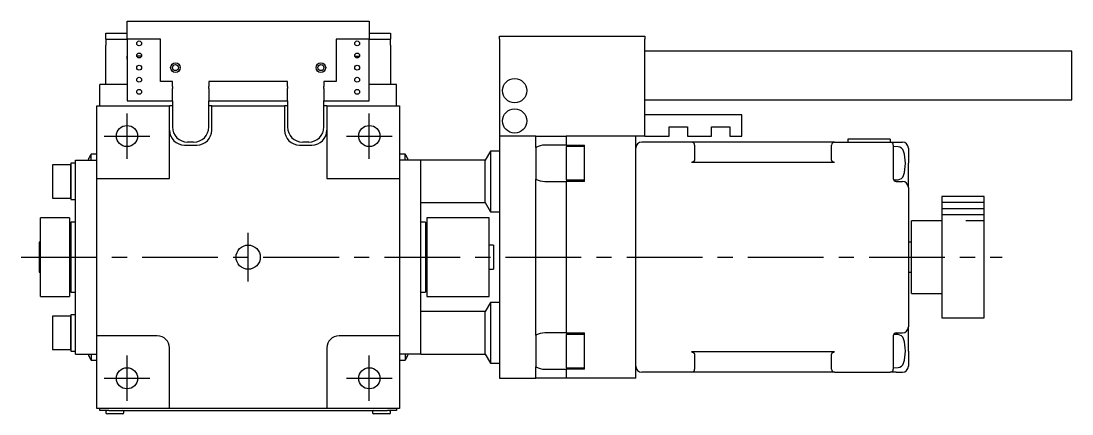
# Model space of a CAD drawing. Extents: x 56 to 595, y 17 to 322.
# Drawn here: x 361.8 to 535.2, y 195.1 to 259.9 of the extents above; entities that cross this region are included whole.
import ezdxf

# ---------------------------------------------------------------- set-up
doc = ezdxf.new("R2010")
doc.units = 0
doc.header["$LTSCALE"] = 10
doc.linetypes.add('CENTER', pattern=[2, 1.25, -0.25, 0.25, -0.25])
for name, color, linetype in [('1', 7, 'CONTINUOUS'), ('11', 7, 'CONTINUOUS'), ('2', 7, 'CONTINUOUS')]:
    doc.layers.add(name, color=color, linetype=linetype)

msp = doc.modelspace()

# ---------------------------------------------------------------- linework, layer by layer
at = {"layer": '1', "color": 7, "linetype": 'CONTINUOUS'}
for p, q in [((379.250001, 259.95), (419.250001, 259.95)), ((379.250001, 258.95), (379.250001, 259.95)), ((379.250001, 256.95), (379.250001, 258.95)), ((419.250001, 259.95), (419.250001, 258.95)), ((419.250001, 258.95), (419.250001, 256.95)), ((375.750001, 257.95), (379.250001, 257.95)), ((375.750001, 256.95), (375.750001, 257.95)), ((375.750001, 256.95), (379.250001, 256.95)), ((375.750001, 256.95), (375.750001, 255.95)), ((384.750001, 256.95), (379.250001, 256.95)), ((379.250001, 256.95), (379.250001, 246.75)), ((384.750001, 249.95), (384.750001, 256.95)), ((419.250001, 256.95), (413.750001, 256.95)), ((413.750001, 256.95), (413.750001, 249.95)), ((419.250001, 257.95), (422.750001, 257.95)), ((419.250001, 256.95), (422.750001, 256.95)), ((419.250001, 246.75), (419.250001, 256.95)), ((422.750001, 257.95), (422.750001, 256.95)), ((422.750001, 255.95), (422.750001, 256.95)), ((440.750001, 257.45), (464.750001, 257.45)), ((440.750001, 256.95), (440.750001, 257.45)), ((440.750001, 256.95), (440.750001, 240.95)), ((464.750001, 257.45), (464.750001, 256.95)), ((464.750001, 240.95), (464.750001, 256.95)), ((375.750001, 249.45), (375.750001, 255.95)), ((422.750001, 255.95), (422.750001, 249.45)), ((379.249964, 253.65), (379.249964, 254.15)), ((381.637299, 254.15), (380.862703, 254.15)), ((416.862703, 254.15), (417.637299, 254.15)), ((419.250038, 253.65), (419.250038, 254.15)), ((535.249999, 254.95), (464.750001, 254.95)), ((535.249999, 246.95), (535.249999, 254.95)), ((386.750001, 249.95), (384.750001, 249.95)), ((386.750001, 249.157107), (386.750001, 249.95)), ((405.750001, 249.95), (392.750001, 249.95)), ((392.750001, 249.95), (392.750001, 249.157107)), ((405.750001, 249.157107), (405.750001, 249.95)), ((413.750001, 249.95), (411.750001, 249.95)), ((411.750001, 249.95), (411.750001, 249.157107)), ((374.750001, 245.95), (374.750001, 249.45)), ((379.250001, 249.45), (374.750001, 249.45)), ((386.750001, 249.157107), (386.750001, 248.803553)), ((386.750001, 247.096447), (386.750001, 248.803553)), ((392.750001, 248.803553), (392.750001, 249.157107)), ((392.750001, 248.803553), (392.750001, 247.096447)), ((405.750001, 249.157107), (405.750001, 248.803553)), ((405.750001, 247.096447), (405.750001, 248.803553)), ((411.750001, 248.803553), (411.750001, 249.157107)), ((411.750001, 248.803553), (411.750001, 247.096447)), ((423.750001, 249.45), (419.250001, 249.45)), ((423.750001, 245.95), (423.750001, 249.45)), ((379.250001, 246.75), (386.750001, 246.75)), ((386.750001, 246.742893), (386.750001, 247.096447)), ((386.750001, 246.742893), (386.750001, 242.45)), ((392.750001, 247.096447), (392.750001, 246.742893)), ((392.750001, 246.75), (405.750001, 246.75)), ((392.750001, 242.45), (392.750001, 246.742893)), ((405.750001, 246.742893), (405.750001, 247.096447)), ((405.750001, 246.742893), (405.750001, 242.45)), ((411.750001, 247.096447), (411.750001, 246.742893)), ((411.750001, 246.75), (419.250001, 246.75)), ((411.750001, 242.45), (411.750001, 246.742893)), ((464.750001, 246.95), (535.249999, 246.95)), ((374.250001, 233.95), (374.250001, 245.95)), ((374.250001, 245.95), (386.250001, 245.95)), ((386.250001, 233.95), (386.250001, 245.95)), ((386.750001, 245.95), (386.250001, 245.95)), ((393.250001, 245.95), (392.750001, 245.95)), ((393.250001, 241.95), (393.250001, 245.95)), ((393.250001, 245.95), (405.250001, 245.95)), ((405.250001, 245.95), (405.250001, 241.95)), ((405.750001, 245.95), (405.250001, 245.95)), ((412.250001, 245.95), (411.750001, 245.95)), ((412.250001, 245.95), (424.250001, 245.95)), ((412.250001, 245.95), (412.250001, 233.95)), ((424.250001, 245.95), (424.250001, 233.95)), ((480.750001, 244.45), (464.750001, 244.45)), ((480.750001, 240.95), (480.750001, 244.45)), ((468.750001, 242.45), (471.750001, 242.45)), ((468.750001, 240.95), (468.750001, 242.45)), ((471.750001, 242.45), (471.750001, 240.95)), ((475.750001, 242.45), (478.750001, 242.45)), ((475.750001, 240.95), (475.750001, 242.45)), ((478.750001, 242.45), (478.750001, 240.95)), ((388.750001, 239.45), (390.750001, 239.45)), ((390.250001, 239.95), (389.250001, 239.95)), ((407.750001, 239.45), (409.750001, 239.45)), ((409.250001, 239.95), (408.250001, 239.95)), ((440.750001, 240.95), (440.750001, 200.95)), ((446.750001, 240.95), (440.750001, 240.95)), ((446.750001, 239.048076), (446.750001, 240.95)), ((446.750001, 240.95), (451.750001, 240.95)), ((451.750001, 239.45), (448.250001, 239.45)), ((451.750001, 240.95), (451.750001, 239.45)), ((463.250001, 240.95), (451.750001, 240.95)), ((451.750001, 239.45), (454.750001, 239.45)), ((454.750001, 233.45), (454.750001, 239.45)), ((463.250001, 200.95), (463.250001, 240.95)), ((464.750001, 240.95), (463.250001, 240.95)), ((472.450001, 239.95), (464.250001, 239.95)), ((464.750001, 240.95), (468.750001, 240.95)), ((471.750001, 240.95), (475.750001, 240.95)), ((496.050001, 239.95), (472.450001, 239.95)), ((472.950001, 239.45), (472.950001, 237.95)), ((478.750001, 240.95), (480.750001, 240.95)), ((495.550001, 237.95), (495.550001, 239.45)), ((496.050001, 239.95), (505.250001, 239.95)), ((498.250001, 240.45), (498.250001, 239.95)), ((505.250001, 240.45), (498.250001, 240.45)), ((505.250001, 240.45), (505.250001, 239.95)), ((505.250001, 239.95), (506.250001, 239.95)), ((505.750001, 239.45), (505.750001, 237.95)), ((506.250001, 239.95), (507.250001, 239.95)), ((373.352001, 236.95), (373.352001, 237.949997)), ((374.25, 237.949997), (373.352001, 237.949997)), ((425.148001, 237.949997), (424.250002, 237.949997)), ((425.148001, 236.95), (425.148001, 237.949997)), ((439.250001, 238.45), (438.383976, 236.95)), ((439.250001, 238.45), (439.250001, 228.45)), ((440.750001, 238.45), (439.250001, 238.45)), ((446.750001, 239.048076), (446.750001, 236.45)), ((451.750001, 239.2), (451.750001, 233.7)), ((454.750001, 239.2), (451.750001, 239.2)), ((472.950001, 237.95), (472.950001, 237.098232)), ((495.550001, 237.098232), (495.550001, 237.95)), ((506.553724, 239.157879), (505.750001, 239.2)), ((505.750001, 237.95), (505.750001, 233.864214)), ((508.250001, 238.95), (508.250001, 236.45)), ((366.950001, 236.2), (366.950001, 230.7)), ((369.950001, 236.2), (366.950001, 236.2)), ((369.950001, 236.45), (369.950001, 230.45)), ((369.950001, 236.45), (369.950001, 236.2)), ((370.750001, 236.45), (369.950001, 236.45)), ((369.950001, 236.2), (369.950001, 233.45)), ((369.950001, 230.7), (369.950001, 236.2)), ((370.750001, 204.95), (370.750001, 236.95)), ((370.750001, 236.95), (374.250001, 236.95)), ((427.750001, 236.95), (424.250001, 236.95)), ((427.750001, 233.45), (427.750001, 236.95)), ((438.383976, 236.95), (427.750001, 236.95)), ((438.383976, 233.45), (438.383976, 236.95)), ((446.750001, 236.45), (446.750001, 233.851924)), ((472.474535, 236.598835), (472.450001, 236.598232)), ((496.050001, 236.598232), (472.450001, 236.598232)), ((472.49901, 236.60064), (472.474535, 236.598835)), ((472.523366, 236.603644), (472.49901, 236.60064)), ((472.547546, 236.60784), (472.523366, 236.603644)), ((472.571491, 236.613217), (472.547546, 236.60784)), ((472.595143, 236.619762), (472.571491, 236.613217)), ((472.618446, 236.62746), (472.595143, 236.619762)), ((472.641343, 236.636293), (472.618446, 236.62746)), ((472.663779, 236.646238), (472.641343, 236.636293)), ((472.685699, 236.657272), (472.663779, 236.646238)), ((472.707052, 236.669368), (472.685699, 236.657272)), ((472.727786, 236.682497), (472.707052, 236.669368)), ((472.747851, 236.696629), (472.727786, 236.682497)), ((472.767198, 236.711727), (472.747851, 236.696629)), ((472.78578, 236.727757), (472.767198, 236.711727)), ((472.803554, 236.744679), (472.78578, 236.727757)), ((472.820477, 236.762453), (472.803554, 236.744679)), ((472.836506, 236.781036), (472.820477, 236.762453)), ((472.851605, 236.800383), (472.836506, 236.781036)), ((472.865736, 236.820447), (472.851605, 236.800383)), ((472.878865, 236.841181), (472.865736, 236.820447)), ((472.890962, 236.862534), (472.878865, 236.841181)), ((472.901996, 236.884455), (472.890962, 236.862534)), ((472.911941, 236.906891), (472.901996, 236.884455)), ((472.920773, 236.929787), (472.911941, 236.906891)), ((472.928471, 236.95309), (472.920773, 236.929787)), ((472.935017, 236.976742), (472.928471, 236.95309)), ((472.940394, 237.000687), (472.935017, 236.976742)), ((472.944589, 237.024867), (472.940394, 237.000687)), ((472.947593, 237.049224), (472.944589, 237.024867)), ((472.949399, 237.073698), (472.947593, 237.049224)), ((472.950001, 237.098232), (472.949399, 237.073698)), ((495.550603, 237.073698), (495.550001, 237.098232)), ((495.552409, 237.049224), (495.550603, 237.073698)), ((495.555413, 237.024867), (495.552409, 237.049224)), ((495.559608, 237.000687), (495.555413, 237.024867)), ((495.564985, 236.976742), (495.559608, 237.000687)), ((495.571531, 236.95309), (495.564985, 236.976742)), ((495.579229, 236.929787), (495.571531, 236.95309)), ((495.588061, 236.906891), (495.579229, 236.929787)), ((495.598006, 236.884455), (495.588061, 236.906891)), ((495.60904, 236.862534), (495.598006, 236.884455)), ((495.621137, 236.841181), (495.60904, 236.862534)), ((495.634266, 236.820447), (495.621137, 236.841181)), ((495.648397, 236.800383), (495.634266, 236.820447)), ((495.663496, 236.781036), (495.648397, 236.800383)), ((495.679525, 236.762453), (495.663496, 236.781036)), ((495.696448, 236.744679), (495.679525, 236.762453)), ((495.714222, 236.727757), (495.696448, 236.744679)), ((495.732804, 236.711727), (495.714222, 236.727757)), ((495.752151, 236.696629), (495.732804, 236.711727)), ((495.772216, 236.682497), (495.752151, 236.696629)), ((495.79295, 236.669368), (495.772216, 236.682497)), ((495.814303, 236.657272), (495.79295, 236.669368)), ((495.836223, 236.646238), (495.814303, 236.657272)), ((495.858659, 236.636293), (495.836223, 236.646238)), ((495.881556, 236.62746), (495.858659, 236.636293)), ((495.904859, 236.619762), (495.881556, 236.62746)), ((495.928511, 236.613217), (495.904859, 236.619762)), ((495.952456, 236.60784), (495.928511, 236.613217)), ((495.976636, 236.603644), (495.952456, 236.60784)), ((496.000992, 236.60064), (495.976636, 236.603644)), ((496.025467, 236.598835), (496.000992, 236.60064)), ((496.050001, 236.598232), (496.025467, 236.598835)), ((508.250001, 232.45), (508.250001, 236.45)), ((369.950001, 233.45), (369.950001, 230.7)), ((374.250001, 233.95), (386.250001, 233.95)), ((374.250001, 207.95), (374.250001, 233.95)), ((412.250001, 233.95), (424.250001, 233.95)), ((424.250001, 233.95), (424.250001, 207.95)), ((427.750001, 208.45), (427.750001, 233.45)), ((438.383976, 229.95), (438.383976, 233.45)), ((446.750001, 208.048076), (446.750001, 233.851924)), ((448.250001, 233.45), (451.750001, 233.45)), ((451.750001, 233.7), (454.750001, 233.7)), ((451.750001, 233.45), (451.750001, 208.45)), ((454.750001, 233.45), (451.750001, 233.45)), ((505.815038, 233.703408), (506.553724, 233.742121)), ((506.250001, 233.45), (507.250001, 233.45)), ((508.250001, 232.45), (508.250001, 209.45)), ((513.750001, 230.95), (513.750001, 210.95)), ((520.750001, 230.95), (513.750001, 230.95)), ((520.750001, 210.95), (520.750001, 230.95)), ((366.950001, 230.7), (369.950001, 230.7)), ((369.950001, 230.7), (369.950001, 230.45)), ((369.950001, 230.45), (370.750001, 230.45)), ((427.750001, 229.95), (438.383976, 229.95)), ((438.383976, 229.95), (439.250001, 228.45)), ((364.950001, 220.95), (364.950001, 227.45)), ((369.750001, 227.45), (364.950001, 227.45)), ((369.750001, 227.45), (369.750001, 220.95)), ((428.750001, 227.45), (428.750001, 220.95)), ((433.550001, 227.45), (428.750001, 227.45)), ((439.050001, 227.45), (433.550001, 227.45)), ((439.050001, 214.45), (439.050001, 227.45)), ((439.250001, 228.45), (440.750001, 228.45)), ((369.950001, 226.75), (369.950001, 220.8874)), ((370.750001, 226.75), (369.950001, 226.75)), ((428.550001, 226.75), (427.750001, 226.75)), ((428.550001, 226.75), (428.550001, 220.8874)), ((508.750001, 214.95), (508.750001, 226.95)), ((513.750001, 226.95), (508.750001, 226.95)), ((369.950001, 224.45), (369.750001, 224.45)), ((428.750001, 224.45), (428.550001, 224.45)), ((364.750001, 223.45), (364.750001, 218.45)), ((364.950001, 223.45), (364.750001, 223.45)), ((439.750001, 222.95), (439.050001, 222.95)), ((439.750001, 222.95), (439.750001, 218.95)), ((439.750001, 222.95), (439.750001, 218.95)), ((508.750001, 223.45), (508.250001, 223.45)), ((364.950001, 214.45), (364.950001, 220.95)), ((369.750001, 220.95), (369.750001, 214.45)), ((369.950001, 220.8874), (369.950001, 215.15)), ((428.550001, 220.8874), (428.550001, 215.15)), ((428.750001, 220.95), (428.750001, 214.45)), ((439.050001, 218.95), (439.750001, 218.95)), ((364.750001, 218.45), (364.950001, 218.45)), ((369.750001, 217.45), (369.950001, 217.45)), ((428.550001, 217.45), (428.750001, 217.45)), ((508.250001, 218.45), (508.750001, 218.45)), ((369.950001, 215.15), (370.750001, 215.15)), ((427.750001, 215.15), (428.550001, 215.15)), ((364.950001, 214.45), (369.750001, 214.45)), ((428.750001, 214.45), (433.550001, 214.45)), ((433.550001, 214.45), (439.050001, 214.45)), ((439.250001, 213.45), (438.383976, 211.95)), ((439.250001, 213.45), (439.250001, 203.45)), ((440.750001, 213.45), (439.250001, 213.45)), ((508.750001, 214.95), (513.750001, 214.95)), ((438.383976, 211.95), (427.750001, 211.95)), ((438.383976, 208.45), (438.383976, 211.95)), ((366.950001, 211.2), (366.950001, 205.7)), ((369.950001, 211.2), (366.950001, 211.2)), ((369.950001, 211.45), (369.950001, 211.2)), ((369.950001, 211.45), (369.950001, 205.45)), ((370.750001, 211.45), (369.950001, 211.45)), ((369.950001, 211.2), (369.950001, 208.45)), ((369.950001, 205.7), (369.950001, 211.2)), ((513.750001, 210.95), (520.750001, 210.95)), ((369.950001, 208.45), (369.950001, 205.7)), ((427.750001, 204.95), (427.750001, 208.45)), ((438.383976, 204.95), (438.383976, 208.45)), ((451.750001, 208.45), (448.250001, 208.45)), ((451.750001, 208.45), (454.750001, 208.45)), ((451.750001, 208.2), (451.750001, 202.7)), ((454.750001, 208.2), (451.750001, 208.2)), ((454.750001, 202.45), (454.750001, 208.45)), ((506.250001, 208.45), (507.250001, 208.45)), ((508.250001, 205.45), (508.250001, 209.45)), ((374.250001, 195.95), (374.250001, 207.95)), ((384.250001, 207.95), (374.250001, 207.95)), ((424.250001, 207.95), (414.250001, 207.95)), ((424.250001, 207.95), (424.250001, 195.95)), ((446.750001, 208.048076), (446.750001, 205.45)), ((505.750001, 208.035786), (505.750001, 203.95)), ((506.553724, 208.157879), (505.815038, 208.196592)), ((366.950001, 205.7), (369.950001, 205.7)), ((369.950001, 205.7), (369.950001, 205.45)), ((369.950001, 205.45), (370.750001, 205.45)), ((370.750001, 204.95), (374.250001, 204.95)), ((373.352001, 204.95), (373.352001, 203.950003)), ((386.250001, 195.95), (386.250001, 205.95)), ((412.250001, 205.95), (412.250001, 195.95)), ((427.750001, 204.95), (424.250001, 204.95)), ((425.148001, 204.95), (425.148001, 203.950003)), ((427.750001, 204.95), (438.383976, 204.95)), ((438.383976, 204.95), (439.250001, 203.45)), ((446.750001, 205.45), (446.750001, 202.851924)), ((496.050001, 205.301768), (472.450001, 205.301768)), ((472.450001, 205.301768), (472.474535, 205.301165)), ((472.474535, 205.301165), (472.49901, 205.29936)), ((472.49901, 205.29936), (472.523366, 205.296356)), ((472.523366, 205.296356), (472.547546, 205.29216)), ((472.547546, 205.29216), (472.571491, 205.286783)), ((472.571491, 205.286783), (472.595143, 205.280238)), ((472.595143, 205.280238), (472.618446, 205.27254)), ((472.618446, 205.27254), (472.641343, 205.263707)), ((472.641343, 205.263707), (472.663779, 205.253762)), ((472.663779, 205.253762), (472.685699, 205.242728)), ((472.685699, 205.242728), (472.707052, 205.230632)), ((472.707052, 205.230632), (472.727786, 205.217503)), ((472.727786, 205.217503), (472.747851, 205.203371)), ((472.747851, 205.203371), (472.767198, 205.188273)), ((472.767198, 205.188273), (472.78578, 205.172243)), ((472.78578, 205.172243), (472.803554, 205.155321)), ((472.803554, 205.155321), (472.820477, 205.137547)), ((472.820477, 205.137547), (472.836506, 205.118964)), ((472.836506, 205.118964), (472.851605, 205.099617)), ((472.851605, 205.099617), (472.865736, 205.079553)), ((472.865736, 205.079553), (472.878865, 205.058819)), ((472.878865, 205.058819), (472.890962, 205.037466)), ((472.890962, 205.037466), (472.901996, 205.015545)), ((472.901996, 205.015545), (472.911941, 204.993109)), ((472.911941, 204.993109), (472.920773, 204.970213)), ((472.920773, 204.970213), (472.928471, 204.94691)), ((472.928471, 204.94691), (472.935017, 204.923258)), ((472.935017, 204.923258), (472.940394, 204.899313)), ((472.940394, 204.899313), (472.944589, 204.875133)), ((472.944589, 204.875133), (472.947593, 204.850776)), ((472.947593, 204.850776), (472.949399, 204.826302)), ((472.949399, 204.826302), (472.950001, 204.801768)), ((472.950001, 204.801768), (472.950001, 203.95)), ((495.550001, 204.801768), (495.550603, 204.826302)), ((495.550001, 203.95), (495.550001, 204.801768)), ((495.550603, 204.826302), (495.552409, 204.850776)), ((495.552409, 204.850776), (495.555413, 204.875133)), ((495.555413, 204.875133), (495.559608, 204.899313)), ((495.559608, 204.899313), (495.564985, 204.923258)), ((495.564985, 204.923258), (495.571531, 204.94691)), ((495.571531, 204.94691), (495.579229, 204.970213)), ((495.579229, 204.970213), (495.588061, 204.993109)), ((495.588061, 204.993109), (495.598006, 205.015545)), ((495.598006, 205.015545), (495.60904, 205.037466)), ((495.60904, 205.037466), (495.621137, 205.058819)), ((495.621137, 205.058819), (495.634266, 205.079553)), ((495.634266, 205.079553), (495.648397, 205.099617)), ((495.648397, 205.099617), (495.663496, 205.118964)), ((495.663496, 205.118964), (495.679525, 205.137547)), ((495.679525, 205.137547), (495.696448, 205.155321)), ((495.696448, 205.155321), (495.714222, 205.172243)), ((495.714222, 205.172243), (495.732804, 205.188273)), ((495.732804, 205.188273), (495.752151, 205.203371)), ((495.752151, 205.203371), (495.772216, 205.217503)), ((495.772216, 205.217503), (495.79295, 205.230632)), ((495.79295, 205.230632), (495.814303, 205.242728)), ((495.814303, 205.242728), (495.836223, 205.253762)), ((495.836223, 205.253762), (495.858659, 205.263707)), ((495.858659, 205.263707), (495.881556, 205.27254)), ((495.881556, 205.27254), (495.904859, 205.280238)), ((495.904859, 205.280238), (495.928511, 205.286783)), ((495.928511, 205.286783), (495.952456, 205.29216)), ((495.952456, 205.29216), (495.976636, 205.296356)), ((495.976636, 205.296356), (496.000992, 205.29936)), ((496.000992, 205.29936), (496.025467, 205.301165)), ((496.025467, 205.301165), (496.050001, 205.301768)), ((508.250001, 205.45), (508.250001, 202.95)), ((373.352001, 203.950003), (374.25, 203.950003)), ((424.250002, 203.950003), (425.148001, 203.950003)), ((439.250001, 203.45), (440.750001, 203.45)), ((472.950001, 203.95), (472.950001, 202.45)), ((495.550001, 202.45), (495.550001, 203.95)), ((505.750001, 203.95), (505.750001, 202.45)), ((446.750001, 200.95), (446.750001, 202.851924)), ((448.250001, 202.45), (451.750001, 202.45)), ((451.750001, 202.7), (454.750001, 202.7)), ((451.750001, 202.45), (451.750001, 200.95)), ((454.750001, 202.45), (451.750001, 202.45)), ((472.450001, 201.95), (464.250001, 201.95)), ((496.050001, 201.95), (472.450001, 201.95)), ((496.050001, 201.95), (505.250001, 201.95)), ((506.250001, 201.95), (505.250001, 201.95)), ((505.750001, 202.7), (506.553724, 202.742121)), ((506.250001, 201.95), (507.250001, 201.95)), ((440.750001, 200.95), (446.750001, 200.95)), ((451.750001, 200.95), (446.750001, 200.95)), ((463.250001, 200.95), (451.750001, 200.95)), ((386.250001, 195.95), (374.250001, 195.95)), ((374.750001, 195.65), (374.750001, 195.95)), ((376.250001, 195.65), (374.750001, 195.65)), ((375.750001, 195.4), (375.750001, 195.3)), ((378.500001, 195.05), (376.000001, 195.05)), ((376.250001, 195.65), (422.250001, 195.65)), ((378.750001, 195.3), (378.750001, 195.4)), ((412.250001, 195.95), (386.250001, 195.95)), ((424.250001, 195.95), (412.250001, 195.95)), ((419.750001, 195.4), (419.750001, 195.3)), ((422.500001, 195.05), (420.000001, 195.05)), ((423.750001, 195.65), (422.250001, 195.65)), ((422.750001, 195.3), (422.750001, 195.4)), ((423.750001, 195.95), (423.750001, 195.65))]:
    msp.add_line(p, q, dxfattribs=at)
for centre, radius in [((381.250001, 256.25), 0.4), ((417.250001, 256.25), 0.4), ((381.250001, 254.25), 0.4), ((417.250001, 254.25), 0.4), ((381.250001, 252.25), 0.4), ((387.250001, 252.25), 0.8), ((387.250001, 252.25), 0.5), ((411.250001, 252.25), 0.8), ((411.250001, 252.25), 0.5), ((417.250001, 252.25), 0.4), ((381.250001, 250.25), 0.4), ((417.250001, 250.25), 0.4), ((443.250001, 248.45), 2), ((381.250001, 248.25), 0.4), ((417.250001, 248.25), 0.4), ((443.250001, 243.45), 2), ((379.250001, 240.95), 1.75), ((419.250001, 240.95), 1.75), ((399.250001, 220.95), 2), ((379.250001, 200.95), 1.75), ((419.250001, 200.95), 1.75)]:
    msp.add_circle(centre, radius, dxfattribs=at)
for centre, radius, start, end in [((388.750001, 241.95), 2.5, 180, 270), ((389.250001, 242.45), 2.5, 180, 270), ((390.250001, 242.45), 2.5, 270, 0), ((390.750001, 241.95), 2.5, 270, 0), ((407.750001, 241.95), 2.5, 180, 270), ((408.250001, 242.45), 2.5, 180, 270), ((409.250001, 242.45), 2.5, 270, 0), ((409.750001, 241.95), 2.5, 270, 0), ((448.250001, 236.45), 3, 90, 120), ((464.250001, 238.95), 1, 90, 180), ((472.450001, 239.45), 0.5, 0, 90), ((496.050001, 239.45), 0.5, 90, 180), ((505.250001, 239.45), 0.5, 0, 90), ((507.250001, 238.95), 1, 0, 90), ((375.85, 235.949997), 3.2, 141.317813, 161.78998), ((422.650002, 235.949997), 3.2, 18.21002, 38.682187), ((506.501389, 238.159249), 1, 16.551336, 87.000028), ((500.750001, 236.45), 7, 343.448632, 16.551368), ((506.501389, 234.740751), 1, 272.999972, 343.448664), ((448.250001, 236.45), 3, 240, 270), ((506.250001, 233.95), 0.5, 180, 270), ((507.250001, 232.45), 1, 0, 90), ((448.250001, 205.45), 3, 90, 120), ((506.250001, 207.95), 0.5, 90, 180), ((507.250001, 209.45), 1, 270, 0), ((384.250001, 205.95), 2, 0, 90), ((414.250001, 205.95), 2, 90, 180), ((506.501389, 207.159249), 1, 16.551336, 87.000028), ((500.750001, 205.45), 7, 343.448632, 16.551368), ((375.85, 205.950003), 3.2, 198.21002, 218.682187), ((422.650002, 205.950003), 3.2, 321.317813, 341.78998), ((506.501389, 203.740751), 1, 272.999972, 343.448664), ((448.250001, 205.45), 3, 240, 270), ((464.250001, 202.95), 1, 180, 270), ((472.450001, 202.45), 0.5, 270, 0), ((496.050001, 202.45), 0.5, 180, 270), ((505.250001, 202.45), 0.5, 270, 0), ((507.250001, 202.95), 1, 270, 0), ((376.000001, 195.4), 0.25, 90, 180), ((376.000001, 195.3), 0.25, 180, 270), ((378.500001, 195.4), 0.25, 0, 90), ((378.500001, 195.3), 0.25, 270, 0), ((420.000001, 195.4), 0.25, 90, 180), ((420.000001, 195.3), 0.25, 180, 270), ((422.500001, 195.4), 0.25, 0, 90), ((422.500001, 195.3), 0.25, 270, 0)]:
    msp.add_arc(centre, radius, start, end, dxfattribs=at)
at = {"layer": '11', "color": 4, "linetype": 'CENTER'}
for p, q in [((379.250001, 237.2), (379.250001, 244.7)), ((419.250001, 237.2), (419.250001, 244.7)), ((375.500001, 240.95), (383.000001, 240.95)), ((415.500001, 240.95), (423.000001, 240.95)), ((399.250001, 216.95), (399.250001, 224.95)), ((361.750001, 220.95), (523.750001, 220.95)), ((379.250001, 197.2), (379.250001, 204.7)), ((419.250001, 197.2), (419.250001, 204.7)), ((375.500001, 200.95), (383.000001, 200.95)), ((415.500001, 200.95), (423.000001, 200.95))]:
    msp.add_line(p, q, dxfattribs=at)
at = {"layer": '2', "color": 4, "linetype": 'CONTINUOUS'}
for p, q in [((520.750001, 229.95), (513.750001, 229.95)), ((520.750001, 228.95), (513.750001, 228.95)), ((520.750001, 227.95), (513.750001, 227.95)), ((520.750001, 226.95), (517.750001, 226.95))]:
    msp.add_line(p, q, dxfattribs=at)

doc.saveas('drawing.dxf')
